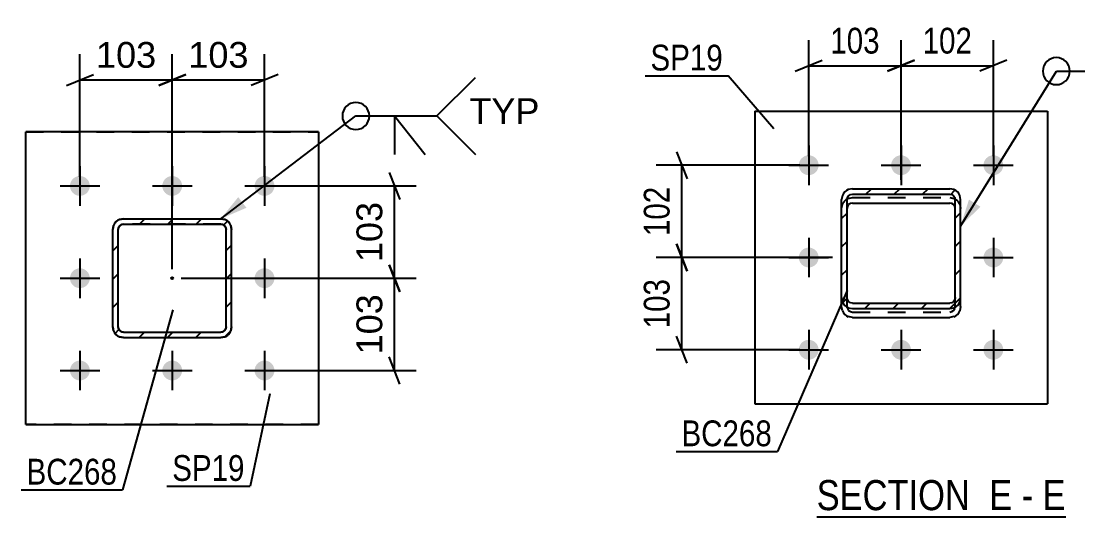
# Model space of a CAD drawing. Header units: millimetres. Extents: x 0 to 841, y 0 to 594.
# Drawn here: x 101.4 to 218.7, y 124.1 to 179.1 of the extents above; entities that cross this region are included whole.
import ezdxf

# ---------------------------------------------------------------- set-up
doc = ezdxf.new("R2010")
doc.units = ezdxf.units.MM
doc.linetypes.add('DXK_LINE_DOT2', pattern=[3.9198, 1.9599, -1.9599])
doc.linetypes.add('DXK_LINE_DOT3', pattern=[5.9187, 2.979, -0.9799, 0.9799, -0.9799])
doc.styles.add('Arial', font='ARIAL.TTF', dxfattribs={"height": 0.2})
doc.styles.add('Arial Narrow', font='ARIALN.TTF', dxfattribs={"height": 0.2})

# ---------------------------------------------------------------- blocks, each defined once
blk = doc.blocks.new('Unknown-317913800-14 - 20288')
at = {"color": 6, "linetype": 'Continuous'}
blk.add_line((189.68, 124.05), (217.33, 124.05), dxfattribs=at)
at = {"color": 0, "linetype": 'Continuous'}
for points in [[(207.79, 124.8), (207.79, 128.3), (189.68, 128.3), (189.68, 124.8)], [(211.4, 124.8), (211.4, 128.3), (208.84, 128.3), (208.84, 124.8)], [(213.72, 124.8), (213.72, 128.3), (212.45, 128.3), (212.45, 124.8)], [(217.33, 124.8), (217.33, 128.3), (214.77, 128.3), (214.77, 124.8)]]:
    blk.add_wipeout(points, dxfattribs=at)
at = {"color": 7, "linetype": 'Continuous', "style": 'Arial Narrow'}
for s, p in [('SECTION ', (189.68, 124.8)), ('E', (208.84, 124.8)), ('E', (214.77, 124.8)), ('-', (212.45, 124.8))]:
    blk.add_text(s, height=3.34, dxfattribs=at).set_placement(p)
blk = doc.blocks.new('Part-317913800-20412 - 20288')
at = {"linetype": 'Continuous'}
h = blk.add_hatch(dxfattribs=at)
h.set_pattern_fill('', scale=0.7, style=0, pattern_type=0)
h.set_pattern_definition([(45, (204.4534, 147.1853), (-1.57154, 1.57154), [])])
h.paths.add_polyline_path([(193.65, 147.19), (204.45, 147.19), (204.91, 147.28), (205.3, 147.54), (205.56, 147.93), (205.65, 148.4), (205.65, 159.29), (205.56, 159.75), (205.3, 160.14), (204.91, 160.41), (204.45, 160.5), (193.65, 160.5), (193.19, 160.41), (192.8, 160.14), (192.54, 159.75), (192.45, 159.29), (192.45, 148.4), (192.54, 147.93), (192.8, 147.54), (193.19, 147.28)])
h.paths.add_polyline_path([(193.1, 148.16), (193.05, 148.4), (193.05, 159.29), (193.1, 159.52), (193.23, 159.72), (193.42, 159.85), (193.65, 159.89), (204.45, 159.89), (204.68, 159.85), (204.88, 159.72), (205.01, 159.52), (205.05, 159.29), (205.05, 148.4), (205.01, 148.16), (204.88, 147.97), (204.68, 147.84), (204.45, 147.79), (193.65, 147.79), (193.42, 147.84), (193.23, 147.97)])
at = {"color": 2, "linetype": 'Continuous'}
for p, q in [((192.54, 159.75), (192.45, 159.29)), ((193.1, 159.52), (193.23, 159.72)), ((193.65, 160.5), (193.19, 160.41)), ((193.23, 159.72), (193.42, 159.85)), ((193.42, 159.85), (193.65, 159.89)), ((193.65, 160.5), (204.45, 160.5)), ((193.65, 159.89), (204.45, 159.89)), ((204.91, 160.41), (204.45, 160.5)), ((204.45, 159.89), (204.68, 159.85)), ((204.68, 159.85), (204.88, 159.72)), ((204.88, 159.72), (205.01, 159.52)), ((205.65, 159.29), (205.56, 159.75)), ((192.45, 148.4), (192.45, 159.29)), ((193.05, 159.29), (193.1, 159.52)), ((193.05, 148.4), (193.05, 159.29)), ((193.1, 158.53), (193.05, 158.3)), ((193.23, 158.73), (193.1, 158.53)), ((193.42, 158.86), (193.23, 158.73)), ((193.65, 158.91), (193.42, 158.86)), ((193.65, 158.91), (204.45, 158.91)), ((204.68, 158.86), (204.45, 158.91)), ((204.88, 158.73), (204.68, 158.86)), ((205.01, 158.53), (204.88, 158.73)), ((205.01, 159.52), (205.05, 159.29)), ((205.05, 158.3), (205.01, 158.53)), ((205.05, 148.4), (205.05, 159.29)), ((205.65, 148.4), (205.65, 159.29)), ((192.45, 147.41), (192.45, 148.4)), ((192.45, 148.4), (192.54, 147.93)), ((193.1, 148.16), (193.05, 148.4)), ((193.23, 147.97), (193.1, 148.16)), ((193.42, 147.84), (193.23, 147.97)), ((193.65, 147.79), (193.42, 147.84)), ((204.68, 147.84), (204.45, 147.79)), ((204.88, 147.97), (204.68, 147.84)), ((205.01, 148.16), (204.88, 147.97)), ((205.05, 148.4), (205.01, 148.16)), ((205.56, 147.93), (205.65, 148.4)), ((205.65, 147.41), (205.65, 148.4)), ((192.54, 146.95), (192.45, 147.41)), ((193.19, 147.28), (193.65, 147.19)), ((193.65, 147.79), (204.45, 147.79)), ((193.65, 147.19), (204.45, 147.19)), ((204.45, 147.19), (204.91, 147.28)), ((205.65, 147.41), (205.56, 146.95)), ((193.65, 146.2), (193.19, 146.29)), ((193.65, 146.2), (204.45, 146.2)), ((204.91, 146.29), (204.45, 146.2))]:
    blk.add_line(p, q, dxfattribs=at)
at = {"color": 7, "linetype": 'DXK_LINE_DOT2'}
for p, q in [((192.45, 148.4), (192.45, 159.29)), ((192.45, 158.3), (192.54, 158.77)), ((193.05, 147.41), (193.05, 159.29)), ((193.19, 159.42), (193.65, 159.51)), ((193.65, 159.51), (204.45, 159.51)), ((204.45, 159.51), (204.91, 159.42)), ((205.05, 147.41), (205.05, 159.29)), ((205.56, 158.77), (205.65, 158.3)), ((205.65, 148.4), (205.65, 159.29)), ((193.05, 147.41), (193.1, 147.18)), ((193.1, 147.18), (193.23, 146.98)), ((193.23, 146.98), (193.42, 146.85)), ((193.42, 146.85), (193.65, 146.8)), ((193.65, 146.8), (204.45, 146.8)), ((204.45, 146.8), (204.68, 146.85)), ((204.68, 146.85), (204.88, 146.98)), ((204.88, 146.98), (205.01, 147.18)), ((205.01, 147.18), (205.05, 147.41))]:
    blk.add_line(p, q, dxfattribs=at)
at = {"color": 2, "linetype": 'Continuous'}
for centre, start, end in [((193.66, 159.3), 112.7469, 157.7454), ((204.45, 159.3), 22.2546, 67.2531), ((193.66, 148.39), 202.2546, 247.2531), ((204.45, 148.39), 292.7469, 337.7454), ((193.66, 147.4), 202.2546, 247.2531), ((204.45, 147.4), 292.7469, 337.7454)]:
    blk.add_arc(centre, 1.21, start, end, dxfattribs=at)
at = {"color": 7, "linetype": 'DXK_LINE_DOT2'}
for centre, start, end in [((193.66, 158.31), 112.7469, 157.7454), ((204.45, 158.31), 22.2546, 67.2531)]:
    blk.add_arc(centre, 1.21, start, end, dxfattribs=at)
blk = doc.blocks.new('Part-317913800-20308 - 20288')
at = {"color": 2, "linetype": 'Continuous'}
for p, q in [((182.8, 169.11), (182.8, 136.61)), ((182.8, 169.11), (215.3, 169.11)), ((215.3, 169.11), (215.3, 136.61)), ((182.8, 136.61), (215.3, 136.61))]:
    blk.add_line(p, q, dxfattribs=at)
blk = doc.blocks.new('Bolt-317913800-20418 - 20288')
at = {"linetype": 'Continuous'}
for points in [[(188.8, 164.21, -1), (188.8, 162.01, -1)], [(199.05, 164.21, -1), (199.05, 162.01, -1)], [(209.3, 164.21, -1), (209.3, 162.01, -1)], [(188.8, 153.96, -1), (188.8, 151.76, -1)], [(209.3, 153.96, -1), (209.3, 151.76, -1)], [(188.8, 143.71, -1), (188.8, 141.51, -1)], [(199.05, 143.71, -1), (199.05, 141.51, -1)], [(209.3, 143.71, -1), (209.3, 141.51, -1)]]:
    blk.add_hatch(color=1, dxfattribs=at).paths.add_polyline_path(points)
at = {"color": 1, "linetype": 'Continuous'}
for p, q in [((188.8, 165.31), (188.8, 160.91)), ((199.05, 165.31), (199.05, 160.91)), ((209.3, 165.31), (209.3, 160.91)), ((186.6, 163.11), (191, 163.11)), ((196.85, 163.11), (201.25, 163.11)), ((207.1, 163.11), (211.5, 163.11)), ((188.8, 155.06), (188.8, 150.66)), ((209.3, 155.06), (209.3, 150.66)), ((186.6, 152.86), (191, 152.86)), ((207.1, 152.86), (211.5, 152.86)), ((188.8, 144.81), (188.8, 140.41)), ((199.05, 144.81), (199.05, 140.41)), ((209.3, 144.81), (209.3, 140.41)), ((186.6, 142.61), (191, 142.61)), ((196.85, 142.61), (201.25, 142.61)), ((207.1, 142.61), (211.5, 142.61))]:
    blk.add_line(p, q, dxfattribs=at)
blk = doc.blocks.new('Bolt-317913800-4967 - 4964')
at = {"linetype": 'Continuous'}
for points in [[(108.98, 160.81, -1), (106.78, 160.81, -1)], [(119.23, 160.81, -1), (117.03, 160.81, -1)], [(129.48, 160.81, -1), (127.28, 160.81, -1)], [(108.98, 150.56, -1), (106.78, 150.56, -1)], [(129.48, 150.56, -1), (127.28, 150.56, -1)], [(108.98, 140.31, -1), (106.78, 140.31, -1)], [(119.23, 140.31, -1), (117.03, 140.31, -1)], [(129.48, 140.31, -1), (127.28, 140.31, -1)]]:
    blk.add_hatch(color=1, dxfattribs=at).paths.add_polyline_path(points)
at = {"color": 1, "linetype": 'Continuous'}
for p, q in [((107.88, 163.01), (107.88, 158.61)), ((118.13, 163.01), (118.13, 158.61)), ((128.38, 163.01), (128.38, 158.61)), ((105.68, 160.81), (110.08, 160.81)), ((115.93, 160.81), (120.33, 160.81)), ((126.18, 160.81), (130.58, 160.81)), ((107.88, 152.76), (107.88, 148.36)), ((128.38, 152.76), (128.38, 148.36)), ((105.68, 150.56), (110.08, 150.56)), ((126.18, 150.56), (130.58, 150.56)), ((107.88, 142.51), (107.88, 138.11)), ((118.13, 142.51), (118.13, 138.11)), ((128.38, 142.51), (128.38, 138.11)), ((105.68, 140.31), (110.08, 140.31)), ((115.93, 140.31), (120.33, 140.31)), ((126.18, 140.31), (130.58, 140.31))]:
    blk.add_line(p, q, dxfattribs=at)
blk = doc.blocks.new('Part-317913800-5084 - 4964')
at = {"color": 2, "linetype": 'Continuous'}
for p, q in [((101.88, 134.31), (101.88, 166.81)), ((134.38, 166.81), (101.88, 166.81)), ((134.38, 166.81), (134.38, 134.31)), ((101.88, 134.31), (134.38, 134.31))]:
    blk.add_line(p, q, dxfattribs=at)
at = {"color": 7, "linetype": 'DXK_LINE_DOT2'}
for p, q in [((101.88, 166.81), (134.38, 166.81)), ((134.38, 134.31), (101.88, 134.31))]:
    blk.add_line(p, q, dxfattribs=at)
blk = doc.blocks.new('Part-317913800-5032 - 4964')
at = {"linetype": 'Continuous'}
h = blk.add_hatch(dxfattribs=at)
h.set_pattern_fill('', scale=0.7, style=0, pattern_type=0)
h.set_pattern_definition([(45, (123.9874, 144.0508), (-1.57154, 1.57154), [])])
h.paths.add_polyline_path([(123.53, 143.96), (123.99, 144.05), (124.38, 144.31), (124.64, 144.7), (124.73, 145.16), (124.73, 155.96), (124.64, 156.42), (124.38, 156.81), (123.99, 157.07), (123.53, 157.16), (112.73, 157.16), (112.27, 157.07), (111.88, 156.81), (111.62, 156.42), (111.53, 155.96), (111.53, 145.16), (111.62, 144.7), (111.88, 144.31), (112.27, 144.05), (112.73, 143.96)])
h.paths.add_polyline_path([(112.73, 144.56), (112.5, 144.61), (112.3, 144.74), (112.17, 144.93), (112.13, 145.16), (112.13, 155.96), (112.17, 156.19), (112.3, 156.38), (112.5, 156.51), (112.73, 156.56), (123.53, 156.56), (123.76, 156.51), (123.95, 156.38), (124.08, 156.19), (124.13, 155.96), (124.13, 145.16), (124.08, 144.93), (123.95, 144.74), (123.76, 144.61), (123.53, 144.56)])
blk.add_hatch(color=246, dxfattribs=at).paths.add_polyline_path([(118.13, 150.46, -1), (118.13, 150.66, -1)])
at = {"color": 7, "linetype": 'DXK_LINE_DOT2'}
for p, q in [((111.53, 155.96), (111.62, 156.42)), ((112.17, 156.19), (112.13, 155.96)), ((112.3, 156.38), (112.17, 156.19)), ((112.27, 157.07), (112.73, 157.16)), ((112.5, 156.51), (112.3, 156.38)), ((112.73, 156.56), (112.5, 156.51)), ((112.73, 157.16), (123.53, 157.16)), ((123.53, 156.56), (112.73, 156.56)), ((123.53, 157.16), (123.99, 157.07)), ((123.76, 156.51), (123.53, 156.56)), ((123.95, 156.38), (123.76, 156.51)), ((124.08, 156.19), (123.95, 156.38)), ((124.13, 155.96), (124.08, 156.19)), ((124.64, 156.42), (124.73, 155.96)), ((111.53, 145.16), (111.53, 155.96)), ((112.13, 145.16), (112.13, 155.96)), ((124.13, 145.16), (124.13, 155.96)), ((124.73, 145.16), (124.73, 155.96)), ((111.62, 144.7), (111.53, 145.16)), ((112.13, 145.16), (112.17, 144.93)), ((112.17, 144.93), (112.3, 144.74)), ((112.3, 144.74), (112.5, 144.61)), ((112.5, 144.61), (112.73, 144.56)), ((112.73, 144.56), (123.53, 144.56)), ((123.53, 144.56), (123.76, 144.61)), ((123.76, 144.61), (123.95, 144.74)), ((123.95, 144.74), (124.08, 144.93)), ((124.08, 144.93), (124.13, 145.16)), ((124.73, 145.16), (124.64, 144.7)), ((112.73, 143.96), (112.27, 144.05)), ((112.73, 143.96), (123.53, 143.96)), ((123.99, 144.05), (123.53, 143.96))]:
    blk.add_line(p, q, dxfattribs=at)
at = {"color": 2, "linetype": 'Continuous'}
for p, q in [((111.62, 156.42), (111.53, 155.96)), ((112.13, 155.96), (112.17, 156.19)), ((112.17, 156.19), (112.3, 156.38)), ((112.73, 157.16), (112.27, 157.07)), ((112.3, 156.38), (112.5, 156.51)), ((112.5, 156.51), (112.73, 156.56)), ((112.73, 157.16), (123.53, 157.16)), ((112.73, 156.56), (123.53, 156.56)), ((123.99, 157.07), (123.53, 157.16)), ((123.53, 156.56), (123.76, 156.51)), ((123.76, 156.51), (123.95, 156.38)), ((123.95, 156.38), (124.08, 156.19)), ((124.08, 156.19), (124.13, 155.96)), ((124.73, 155.96), (124.64, 156.42)), ((111.53, 145.16), (111.53, 155.96)), ((112.13, 145.16), (112.13, 155.96)), ((124.13, 145.16), (124.13, 155.96)), ((124.73, 145.16), (124.73, 155.96)), ((111.53, 145.16), (111.62, 144.7)), ((112.17, 144.93), (112.13, 145.16)), ((112.3, 144.74), (112.17, 144.93)), ((112.5, 144.61), (112.3, 144.74)), ((112.73, 144.56), (112.5, 144.61)), ((112.73, 144.56), (123.53, 144.56)), ((123.76, 144.61), (123.53, 144.56)), ((123.95, 144.74), (123.76, 144.61)), ((124.08, 144.93), (123.95, 144.74)), ((124.13, 145.16), (124.08, 144.93)), ((124.64, 144.7), (124.73, 145.16)), ((112.27, 144.05), (112.73, 143.96)), ((112.73, 143.96), (123.53, 143.96)), ((123.53, 143.96), (123.99, 144.05))]:
    blk.add_line(p, q, dxfattribs=at)
at = {"color": 7, "linetype": 'DXK_LINE_DOT3'}
blk.add_line((118.13, 150.56), (118.13, 150.56), dxfattribs=at)
at = {"color": 246, "linetype": 'DXK_LINE_DOT2'}
blk.add_line((118.13, 150.56), (118.13, 150.56), dxfattribs=at)
at = {"color": 246, "linetype": 'Continuous'}
blk.add_circle((118.13, 150.56), 0.1, dxfattribs=at)
at = {"color": 7, "linetype": 'DXK_LINE_DOT2'}
for centre, start, end in [((112.73, 155.96), 112.5, 157.5), ((123.53, 155.96), 22.5, 67.5), ((112.73, 145.16), 202.5, 247.5), ((123.53, 145.16), 292.5, 337.5)]:
    blk.add_arc(centre, 1.2, start, end, dxfattribs=at)
at = {"color": 2, "linetype": 'Continuous'}
for centre, start, end in [((112.73, 155.96), 112.5, 157.5), ((123.53, 155.96), 22.5, 67.5), ((112.73, 145.16), 202.5, 247.5), ((123.53, 145.16), 292.5, 337.5)]:
    blk.add_arc(centre, 1.2, start, end, dxfattribs=at)
blk = doc.blocks.new('StraightDimension-317913800-20574 - 20288')
at = {"color": 7, "linetype": 'Continuous'}
for p, q in [((174.1, 164.61), (175.3, 161.61)), ((187.8, 163.11), (171.85, 163.11)), ((174.7, 152.86), (174.7, 163.11)), ((175.3, 151.36), (174.1, 154.36)), ((191.45, 152.86), (171.85, 152.86))]:
    blk.add_line(p, q, dxfattribs=at)
at = {"color": 0}
blk.add_wipeout([(173.95, 161.32), (169.75, 161.32), (169.75, 154.64), (173.95, 154.64)], dxfattribs=at)
at = {"color": 3, "style": 'Arial Narrow'}
blk.add_text('102', height=2.863, rotation=90.0002, dxfattribs=at).set_placement((173.35, 155.24))
blk = doc.blocks.new('StraightDimension-317913800-20523 - 20288')
at = {"color": 7, "linetype": 'Continuous'}
for p, q in [((199.05, 161.5), (199.05, 177.01)), ((209.3, 164.11), (209.3, 177.01)), ((197.55, 173.56), (200.55, 174.76)), ((199.05, 174.16), (209.3, 174.16)), ((210.8, 174.76), (207.8, 173.56))]:
    blk.add_line(p, q, dxfattribs=at)
at = {"color": 0}
blk.add_wipeout([(207.52, 174.91), (207.52, 179.11), (200.84, 179.11), (200.84, 174.91)], dxfattribs=at)
at = {"color": 3, "style": 'Arial Narrow'}
blk.add_text('102', height=2.863, dxfattribs=at).set_placement((201.44, 175.51))
blk = doc.blocks.new('StraightDimension-317913800-20524 - 20288')
at = {"color": 7, "linetype": 'Continuous'}
for p, q in [((188.8, 164.11), (188.8, 177.01)), ((199.05, 161.5), (199.05, 177.01)), ((187.3, 173.56), (190.3, 174.76)), ((188.8, 174.16), (199.05, 174.16)), ((200.55, 174.76), (197.55, 173.56))]:
    blk.add_line(p, q, dxfattribs=at)
at = {"color": 0}
blk.add_wipeout([(197.27, 174.91), (197.27, 179.11), (190.59, 179.11), (190.59, 174.91)], dxfattribs=at)
at = {"color": 3, "style": 'Arial Narrow'}
blk.add_text('103', height=2.863, dxfattribs=at).set_placement((191.19, 175.51))
blk = doc.blocks.new('StraightDimension-317913800-20575 - 20288')
at = {"color": 7, "linetype": 'Continuous'}
for p, q in [((174.1, 154.36), (175.3, 151.36)), ((191.45, 152.86), (171.85, 152.86)), ((174.7, 142.61), (174.7, 152.86)), ((175.3, 141.11), (174.1, 144.11)), ((187.8, 142.61), (171.85, 142.61))]:
    blk.add_line(p, q, dxfattribs=at)
at = {"color": 0}
blk.add_wipeout([(173.95, 151.07), (169.75, 151.07), (169.75, 144.39), (173.95, 144.39)], dxfattribs=at)
at = {"color": 3, "style": 'Arial Narrow'}
blk.add_text('103', height=2.863, rotation=90.0002, dxfattribs=at).set_placement((173.35, 144.99))
blk = doc.blocks.new('StraightDimension-317913800-5146 - 4964')
at = {"color": 7, "linetype": 'Continuous'}
for p, q in [((107.88, 161.81), (107.88, 175.43)), ((118.13, 151.56), (118.13, 175.43)), ((106.38, 171.98), (109.38, 173.18)), ((107.88, 172.58), (118.13, 172.58)), ((119.63, 173.18), (116.63, 171.98))]:
    blk.add_line(p, q, dxfattribs=at)
at = {"color": 0}
blk.add_wipeout([(116.94, 173.33), (116.94, 177.53), (109.07, 177.53), (109.07, 173.33)], dxfattribs=at)
at = {"color": 3, "style": 'Arial'}
blk.add_text('103', height=2.865, dxfattribs=at).set_placement((109.67, 173.93))
blk = doc.blocks.new('StraightDimension-317913800-5154 - 4964')
at = {"color": 7, "linetype": 'Continuous'}
for p, q in [((118.13, 151.56), (118.13, 175.43)), ((128.38, 161.81), (128.38, 175.43)), ((116.63, 171.98), (119.63, 173.18)), ((118.13, 172.58), (128.38, 172.58)), ((129.88, 173.18), (126.88, 171.98))]:
    blk.add_line(p, q, dxfattribs=at)
at = {"color": 0}
blk.add_wipeout([(127.19, 173.33), (127.19, 177.53), (119.32, 177.53), (119.32, 173.33)], dxfattribs=at)
at = {"color": 3, "style": 'Arial'}
blk.add_text('103', height=2.865, dxfattribs=at).set_placement((119.92, 173.93))
blk = doc.blocks.new('StraightDimension-317913800-5163 - 4964')
at = {"color": 7, "linetype": 'Continuous'}
for p, q in [((142.2, 152.06), (143.4, 149.06)), ((119.13, 150.56), (145.2, 150.56)), ((142.8, 140.31), (142.8, 150.56)), ((143.4, 138.81), (142.2, 141.81)), ((129.38, 140.31), (145.2, 140.31))]:
    blk.add_line(p, q, dxfattribs=at)
at = {"color": 0}
blk.add_wipeout([(142.05, 149.37), (137.85, 149.37), (137.85, 141.5), (142.05, 141.5)], dxfattribs=at)
at = {"color": 3, "style": 'Arial'}
blk.add_text('103', height=2.865, rotation=90.0002, dxfattribs=at).set_placement((141.45, 142.1))
blk = doc.blocks.new('StraightDimension-317913800-5171 - 4964')
at = {"color": 7, "linetype": 'Continuous'}
for p, q in [((142.2, 162.31), (143.4, 159.31)), ((129.38, 160.81), (145.2, 160.81)), ((142.8, 150.56), (142.8, 160.81)), ((143.4, 149.06), (142.2, 152.06)), ((119.13, 150.56), (145.2, 150.56))]:
    blk.add_line(p, q, dxfattribs=at)
at = {"color": 0}
blk.add_wipeout([(142.05, 159.62), (137.85, 159.62), (137.85, 151.75), (142.05, 151.75)], dxfattribs=at)
at = {"color": 3, "style": 'Arial'}
blk.add_text('103', height=2.865, rotation=90.0002, dxfattribs=at).set_placement((141.45, 152.35))
blk = doc.blocks.new('Mark-317913800-20590 - 20288')
at = {"color": 30, "linetype": 'Continuous'}
for p in [(170.63, 173.03), (184.91, 167.15)]:
    blk.add_line(p, (179.87, 173.03), dxfattribs=at)
at = {"color": 0}
blk.add_wipeout([(179.27, 173.63), (179.27, 176.63), (171.23, 176.63), (171.23, 173.63)], dxfattribs=at)
blk.add_wipeout([(179.27, 173.63), (179.27, 176.63), (171.23, 176.63), (171.23, 173.63)], dxfattribs=at)
at = {"color": 3, "style": 'Arial Narrow'}
blk.add_text('SP19', height=2.863, dxfattribs=at).set_placement((171.23, 173.63))
blk = doc.blocks.new('Mark-317913800-20591 - 20288')
at = {"color": 30, "linetype": 'Continuous'}
for p in [(193.08, 149.19), (174.07, 131.3)]:
    blk.add_line(p, (185.32, 131.3), dxfattribs=at)
at = {"color": 0}
blk.add_wipeout([(184.72, 131.9), (184.72, 134.9), (174.67, 134.9), (174.67, 131.9)], dxfattribs=at)
blk.add_wipeout([(184.72, 131.9), (184.72, 134.9), (174.67, 134.9), (174.67, 131.9)], dxfattribs=at)
at = {"color": 3, "style": 'Arial Narrow'}
blk.add_text('BC268', height=2.863, dxfattribs=at).set_placement((174.67, 131.9))
blk = doc.blocks.new('WeldMark-317913800-20632 - 20288')
at = {"linetype": 'Continuous'}
blk.add_hatch(color=30, dxfattribs=at).paths.add_polyline_path([(207.87, 158.5), (205.65, 156.34), (206.59, 159.29)])
at = {"color": 30, "linetype": 'Continuous'}
for p, q in [((205.65, 156.34), (216.29, 173.56)), ((216.29, 173.56), (225.29, 173.56))]:
    blk.add_line(p, q, dxfattribs=at)
at = {"color": 3, "linetype": 'Continuous'}
for q in [(224, 169.27), (220.57, 169.27)]:
    blk.add_line((220.57, 173.56), q, dxfattribs=at)
for start, end in [(90, 270), (270, 90)]:
    blk.add_arc((216.29, 173.56), 1.5, start, end, dxfattribs=at)
at = {"color": 0, "linetype": 'Continuous'}
blk.add_wipeout([(236.66, 172.66), (236.66, 175.66), (228.89, 175.66), (228.89, 172.66)], dxfattribs=at)
blk.add_wipeout([(236.66, 172.66), (236.66, 175.66), (228.89, 175.66), (228.89, 172.66)], dxfattribs=at)
at = {"color": 3, "linetype": 'Continuous'}
for q in [(229.57, 177.85), (229.57, 169.27)]:
    blk.add_line((225.29, 173.56), q, dxfattribs=at)
at = {"color": 3, "linetype": 'Continuous', "style": 'Arial'}
blk.add_text('TYP', height=2.865, dxfattribs=at).set_placement((228.89, 172.66))
blk = doc.blocks.new('Mark-317913800-5028 - 4964')
at = {"color": 30, "linetype": 'Continuous'}
for p in [(118.2, 147.03), (101.36, 127.04)]:
    blk.add_line(p, (112.6, 127.04), dxfattribs=at)
at = {"color": 0}
blk.add_wipeout([(112, 127.64), (112, 130.64), (101.96, 130.64), (101.96, 127.64)], dxfattribs=at)
blk.add_wipeout([(112, 127.64), (112, 130.64), (101.96, 130.64), (101.96, 127.64)], dxfattribs=at)
at = {"color": 3, "style": 'Arial Narrow'}
blk.add_text('BC268', height=2.863, dxfattribs=at).set_placement((101.96, 127.64))
blk = doc.blocks.new('Mark-317913800-5080 - 4964')
at = {"color": 30, "linetype": 'Continuous'}
for p in [(128.98, 137.72), (117.53, 127.45)]:
    blk.add_line(p, (126.77, 127.45), dxfattribs=at)
at = {"color": 0}
blk.add_wipeout([(126.17, 128.05), (126.17, 131.05), (118.13, 131.05), (118.13, 128.05)], dxfattribs=at)
blk.add_wipeout([(126.17, 128.05), (126.17, 131.05), (118.13, 131.05), (118.13, 128.05)], dxfattribs=at)
at = {"color": 3, "style": 'Arial Narrow'}
blk.add_text('SP19', height=2.863, dxfattribs=at).set_placement((118.13, 128.05))
blk = doc.blocks.new('WeldMark-317913800-5179 - 4964')
at = {"linetype": 'Continuous'}
blk.add_hatch(color=30, dxfattribs=at).paths.add_polyline_path([(126.37, 158.38), (123.53, 157.16), (125.46, 159.57)])
at = {"color": 30, "linetype": 'Continuous'}
for p, q in [((123.53, 157.16), (138.52, 168.58)), ((138.52, 168.58), (147.52, 168.58))]:
    blk.add_line(p, q, dxfattribs=at)
at = {"color": 3, "linetype": 'Continuous'}
for q in [(146.23, 164.29), (142.8, 164.29)]:
    blk.add_line((142.8, 168.58), q, dxfattribs=at)
for start, end in [(90, 270), (270, 90)]:
    blk.add_arc((138.52, 168.58), 1.5, start, end, dxfattribs=at)
at = {"color": 0, "linetype": 'Continuous'}
blk.add_wipeout([(158.89, 167.68), (158.89, 170.68), (151.12, 170.68), (151.12, 167.68)], dxfattribs=at)
blk.add_wipeout([(158.89, 167.68), (158.89, 170.68), (151.12, 170.68), (151.12, 167.68)], dxfattribs=at)
at = {"color": 3, "linetype": 'Continuous'}
for q in [(151.8, 172.86), (151.8, 164.29)]:
    blk.add_line((147.52, 168.58), q, dxfattribs=at)
at = {"color": 3, "linetype": 'Continuous', "style": 'Arial'}
blk.add_text('TYP', height=2.865, dxfattribs=at).set_placement((151.12, 167.68))

msp = doc.modelspace()

# ---------------------------------------------------------------- block references
for name in ['Part-317913800-20308 - 20288', 'Part-317913800-5084 - 4964', 'Bolt-317913800-20418 - 20288', 'Bolt-317913800-4967 - 4964', 'Part-317913800-20412 - 20288', 'Part-317913800-5032 - 4964', 'Unknown-317913800-14 - 20288']:
    msp.add_blockref(name, (0, 0))

# ---------------------------------------------------------------- next in the draw order: block references
for name in ['StraightDimension-317913800-20523 - 20288', 'StraightDimension-317913800-5146 - 4964', 'Mark-317913800-20590 - 20288', 'StraightDimension-317913800-20574 - 20288', 'Mark-317913800-5028 - 4964']:
    msp.add_blockref(name, (0, 0))

# ---------------------------------------------------------------- next in the draw order: block references
for name in ['StraightDimension-317913800-20524 - 20288', 'StraightDimension-317913800-5154 - 4964', 'WeldMark-317913800-20632 - 20288', 'StraightDimension-317913800-20575 - 20288', 'Mark-317913800-5080 - 4964']:
    msp.add_blockref(name, (0, 0))

# ---------------------------------------------------------------- next in the draw order: block references
for name in ['StraightDimension-317913800-5163 - 4964', 'Mark-317913800-20591 - 20288']:
    msp.add_blockref(name, (0, 0))

# ---------------------------------------------------------------- next in the draw order: block references
msp.add_blockref('StraightDimension-317913800-5171 - 4964', (0, 0))

# ---------------------------------------------------------------- next in the draw order: block references
msp.add_blockref('WeldMark-317913800-5179 - 4964', (0, 0))

doc.saveas('drawing.dxf')
